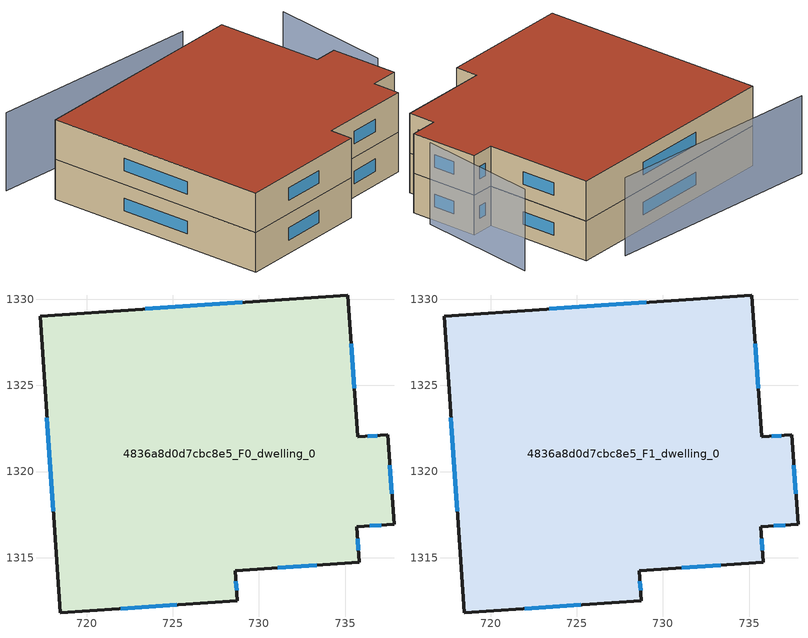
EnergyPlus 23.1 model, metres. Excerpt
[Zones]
4836a8d0d7cbc8e5_F0_dwelling_0
 floor ground (EU_floor_Construction): 735.16,1330.24 735.72,1322.01 737.48,1322.13 737.84,1316.94 735.68,1316.79 735.82,1314.73 728.62,1314.24 728.74,1312.5 718.47,1311.79 717.29,1329.01 z0
 wall outside (EU_wall_Construction): 728.74,1312.5 728.62,1314.24 735.82,1314.73 735.68,1316.79 737.84,1316.94 737.48,1322.13 735.72,1322.01 735.16,1330.24 717.29,1329.01 718.47,1311.79 728.74,1312.5 z0:3
 window (EU_Window_Construction): 728.7,1313.1 728.66,1313.64 / 721.99,1312.04 725.23,1312.26 / 717.7,1323.12 718.07,1317.69 / 729.04,1329.82 723.41,1329.43 / 735.53,1324.83 735.35,1327.42 / 736.88,1322.09 736.33,1322.05 / 737.72,1318.72 737.6,1320.35 / 736.42,1316.85 737.1,1316.89 / 735.77,1315.44 735.73,1316.09 / 731.09,1314.41 733.36,1314.56 z1.03:1.97
4836a8d0d7cbc8e5_F1_dwelling_0
 floor to 4836a8d0d7cbc8e5_F0_dwelling_0 (EU_floor_Construction): 735.16,1330.24 735.72,1322.01 737.48,1322.13 737.84,1316.94 735.68,1316.79 735.82,1314.73 728.62,1314.24 728.74,1312.5 718.47,1311.79 717.29,1329.01 z3
 wall outside (EU_wall_Construction): 728.74,1312.5 728.62,1314.24 735.82,1314.73 735.68,1316.79 737.84,1316.94 737.48,1322.13 735.72,1322.01 735.16,1330.24 717.29,1329.01 718.47,1311.79 728.74,1312.5 z3:6
 window (EU_Window_Construction): 728.7,1313.1 728.66,1313.64 / 721.99,1312.04 725.23,1312.26 / 717.7,1323.12 718.07,1317.69 / 729.04,1329.82 723.41,1329.43 / 735.53,1324.83 735.35,1327.42 / 736.88,1322.09 736.33,1322.05 / 737.72,1318.72 737.6,1320.35 / 736.42,1316.85 737.1,1316.89 / 735.77,1315.44 735.73,1316.09 / 731.09,1314.41 733.36,1314.56 z4.03:4.97
 roof outside (EU_roof_Construction): 735.82,1314.73 735.68,1316.79 737.84,1316.94 737.48,1322.13 735.72,1322.01 735.16,1330.24 717.29,1329.01 718.47,1311.79 728.74,1312.5 728.62,1314.24 z6
shading: 738.35,1318.89 739.09,1328.2 z0:6.2; 732.84,1331.67 715.92,1332.27 z0:5.9
[Building]
EU S2 Campaign: North Axis=0; Terrain=City; Solar Distribution=FullExterior
[Site:Location]
Cape.Town.Intl.AP: Latitude=-33.965; Longitude=18.602; Time Zone=2; Elevation=46
[SizingPeriod:WeatherFileDays]
AnnualSizingPeriod: Begin Month=1; Begin Day of Month=1; End Month=12; End Day of Month=31; Day of Week for Start Day=Monday; Use Weather File Daylight Saving Period=No; Use Weather File Rain and Snow Indicators=No
[MATERIAL]
EU_InternalMass_Material: Roughness=MediumRough; Thickness=0.1; Conductivity=1; Density=1800; Specific Heat=900; Thermal Absorptance=0.9; Solar Absorptance=0.7; Visible Absorptance=0.7
[MATERIAL:NOMASS] Roughness=MediumRough; Thermal Absorptance=0.9; Solar Absorptance=0.7; Visible Absorptance=0.7
Name | Thermal Resistance
EU_wall_NoMass | 0.493876
EU_roof_NoMass | 0.449382
EU_floor_NoMass | 1.25
[WINDOWMATERIAL:SIMPLEGLAZINGSYSTEM]
EU_Window_SimpleGlazing: UFactor=4.4; Solar Heat Gain Coefficient=0.85; Visible Transmittance=0.85
[CONSTRUCTION]
EU_wall_Construction: EU_wall_NoMass
EU_roof_Construction: EU_roof_NoMass
EU_floor_Construction: EU_floor_NoMass
EU_Window_Construction: EU_Window_SimpleGlazing
EU_InternalMass_Construction: EU_InternalMass_Material
[ZONE] Type=1; Multiplier=1; Ceiling Height=autocalculate; Volume=912.398; Floor Area=autocalculate; Part of Total Floor Area=Yes
4836a8d0d7cbc8e5_F0_dwelling_0; 4836a8d0d7cbc8e5_F1_dwelling_0
[INTERNALMASS] Construction=EU_InternalMass_Construction; Surface Area=304.133
Name | Zone or ZoneList
4836a8d0d7cbc8e5_F0_dwelling_0_EU_InternalMass | 4836a8d0d7cbc8e5_F0_dwelling_0
4836a8d0d7cbc8e5_F1_dwelling_0_EU_InternalMass | 4836a8d0d7cbc8e5_F1_dwelling_0
[OTHEREQUIPMENT] Fuel Type=Electricity; Design Level Calculation Method=Watts/Area; Power per Zone Floor Area=1; Fraction Latent=0; Fraction Radiant=0; Fraction Lost=0; Carbon Dioxide Generation Rate=0; EndUse Subcategory=EU_Step8_InternalGains
Name | Zone or ZoneList or Space or SpaceList | Schedule
EU_Step8_InternalGain_4836a8d0d7cbc8e5_F0_dwelling_0_f000 | 4836a8d0d7cbc8e5_F0_dwelling_0 | EU_Step8_GainSchedule_4836a8d0d7cbc8e5_F0_dwelling_0_f000
EU_Step8_InternalGain_4836a8d0d7cbc8e5_F1_dwelling_0_f000 | 4836a8d0d7cbc8e5_F1_dwelling_0 | EU_Step8_GainSchedule_4836a8d0d7cbc8e5_F1_dwelling_0_f000
[ZONEVENTILATION:DESIGNFLOWRATE] Schedule=EU_AlwaysOn; Design Flow Rate Calculation Method=AirChanges/Hour; Air Changes per Hour=0.64; Ventilation Type=Natural; Fan Pressure Rise=0; Fan Total Efficiency=1; Constant Term Coefficient=1; Temperature Term Coefficient=0; Velocity Term Coefficient=0; Velocity Squared Term Coefficient=0; Minimum Indoor Temperature=-100; Maximum Indoor Temperature=100; Delta Temperature=-100; Minimum Outdoor Temperature=-100; Maximum Outdoor Temperature=100; Maximum Wind Speed=40
Name | Zone or ZoneList or Space or SpaceList
EU_ConstantAir_4836a8d0d7cbc8e5_F0_dwelling_0 | 4836a8d0d7cbc8e5_F0_dwelling_0
EU_ConstantAir_4836a8d0d7cbc8e5_F1_dwelling_0 | 4836a8d0d7cbc8e5_F1_dwelling_0
[HVACTEMPLATE:THERMOSTAT] Constant Heating Setpoint=20; Constant Cooling Setpoint=50
EU_HeatOnly_4836a8d0d7cbc8e5_F0_dwelling_0; EU_HeatOnly_4836a8d0d7cbc8e5_F1_dwelling_0
[HVACTEMPLATE:ZONE:IDEALLOADSAIRSYSTEM] System Availability Schedule=EU_AlwaysOn; Maximum Heating Supply Air Temperature=50; Minimum Cooling Supply Air Temperature=13; Maximum Heating Supply Air Humidity Ratio=0.0156; Minimum Cooling Supply Air Humidity Ratio=0.0077; Heating Limit=NoLimit; Cooling Limit=NoLimit; Heating Availability Schedule=EU_AlwaysOn; Cooling Availability Schedule=EU_CoolingOff; Dehumidification Control Type=ConstantSensibleHeatRatio; Cooling Sensible Heat Ratio=0.7; Dehumidification Setpoint=60; Humidification Control Type=None; Humidification Setpoint=30; Outdoor Air Method=None; Outdoor Air Flow Rate per Person=0.00944; Outdoor Air Flow Rate per Zone Floor Area=0; Outdoor Air Flow Rate per Zone=0; Demand Controlled Ventilation Type=None; Outdoor Air Economizer Type=NoEconomizer; Heat Recovery Type=None; Sensible Heat Recovery Effectiveness=0.7; Latent Heat Recovery Effectiveness=0.65
Name | Template Thermostat
4836a8d0d7cbc8e5_F0_dwelling_0 | EU_HeatOnly_4836a8d0d7cbc8e5_F0_dwelling_0
4836a8d0d7cbc8e5_F1_dwelling_0 | EU_HeatOnly_4836a8d0d7cbc8e5_F1_dwelling_0
[SIZING:ZONE] Zone Cooling Design Supply Air Temperature Input Method=SupplyAirTemperature; Zone Cooling Design Supply Air Temperature=13; Zone Heating Design Supply Air Temperature Input Method=SupplyAirTemperature; Zone Heating Design Supply Air Temperature=50; Zone Cooling Design Supply Air Humidity Ratio=0.008; Zone Heating Design Supply Air Humidity Ratio=0.008; Cooling Design Air Flow Method=DesignDay; Cooling Design Air Flow Rate=0; Cooling Minimum Air Flow per Zone Floor Area=0.000762; Cooling Minimum Air Flow=0; Cooling Minimum Air Flow Fraction=0.2; Heating Design Air Flow Method=DesignDay; Heating Design Air Flow Rate=0; Heating Maximum Air Flow per Zone Floor Area=0.002032; Heating Maximum Air Flow=0.141576; Heating Maximum Air Flow Fraction=0.3; Account for Dedicated Outdoor Air System=No; Dedicated Outdoor Air System Control Strategy=NeutralSupplyAir; Dedicated Outdoor Air Low Setpoint Temperature for Design=autosize; Dedicated Outdoor Air High Setpoint Temperature for Design=autosize; Zone Load Sizing Method=Sensible Load Only No Latent Load; Zone Latent Cooling Design Supply Air Humidity Ratio Input Method=HumidityRatioDifference; Zone Cooling Design Supply Air Humidity Ratio Difference=0.005; Zone Latent Heating Design Supply Air Humidity Ratio Input Method=HumidityRatioDifference; Zone Humidification Design Supply Air Humidity Ratio Difference=0.005
4836a8d0d7cbc8e5_F0_dwelling_0; 4836a8d0d7cbc8e5_F1_dwelling_0
[SCHEDULE:CONSTANT]
Name | Hourly Value
EU_AlwaysOn | 1
EU_CoolingOff | 0
[SCHEDULE:FILE] Column Number=1; Rows to Skip at Top=0; Number of Hours of Data=8760; Column Separator=Comma; Interpolate to Timestep=No; Minutes per Item=60; Adjust Schedule for Daylight Savings=Yes
Name | File
EU_Step8_GainSchedule_4836a8d0d7cbc8e5_F0_dwelling_0_f000 | ../../schedules/4836a8d0d7cbc8e5/4836a8d0d7cbc8e5_F0_dwelling_0_f000_gain.csv
EU_Step8_GainSchedule_4836a8d0d7cbc8e5_F1_dwelling_0_f000 | ../../schedules/4836a8d0d7cbc8e5/4836a8d0d7cbc8e5_F1_dwelling_0_f000_gain.csv
